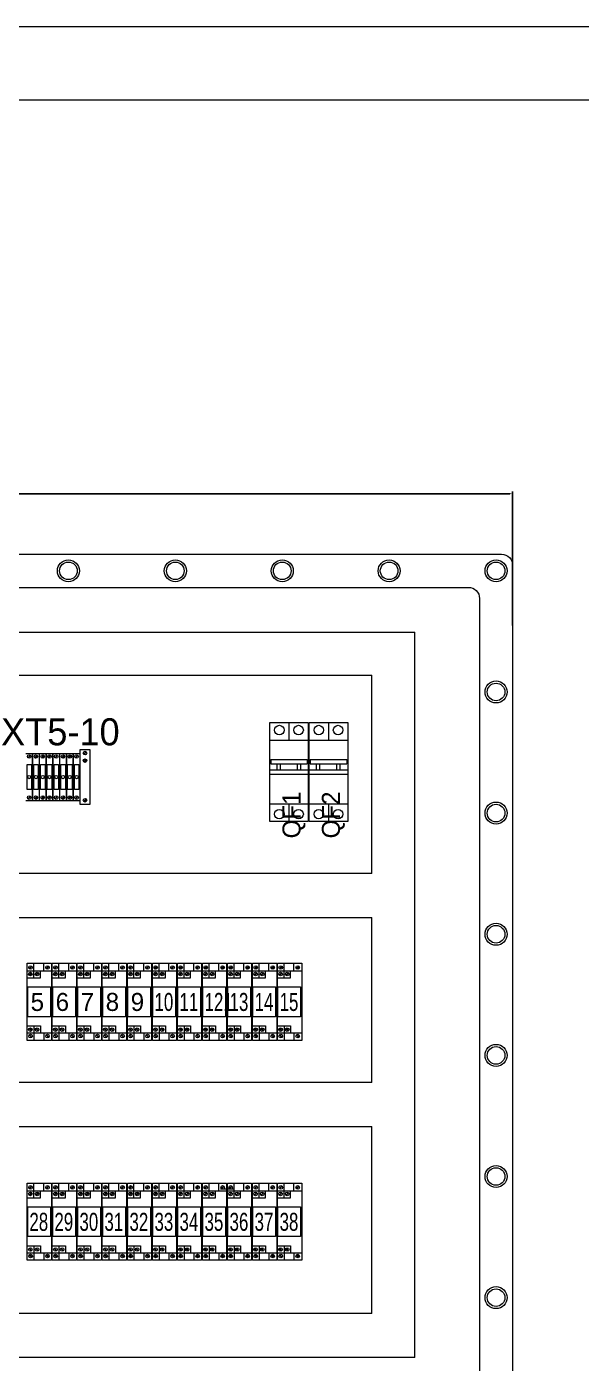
# Model space of a CAD drawing. Header units: millimetres. Extents: x 43457 to 72822, y 60284 to 123188.
# Drawn here: x 44934 to 45437, y 61871 to 63084 of the extents above; entities that cross this region are included whole.
import ezdxf

# ---------------------------------------------------------------- set-up
doc = ezdxf.new("R2010")
doc.units = ezdxf.units.MM
doc.header["$LTSCALE"] = 10
doc.header["$PDSIZE"] = -5
doc.layers.get('Defpoints').update_dxf_attribs({"lineweight": 18})
for name, color, linetype, lineweight in [('1轮廓实线层', 7, 'Continuous', 18), ('2细线层', 4, 'Continuous', 18), ('6文字层', 3, 'Continuous', 18), ('图框层', 7, 'Continuous', 18)]:
    doc.layers.add(name, color=color, linetype=linetype, lineweight=lineweight)
doc.styles.add('TH_GBDIM', font='SIMYOU.TTF', dxfattribs={"width": 0.8})
doc.styles.add('样式 1', font='SIMYOU.TTF', dxfattribs={"width": 0.9})
doc.dimstyles.new('TH_GBDIM', dxfattribs={"dimtxt": 3, "dimasz": 2.5, "dimexe": 2, "dimexo": 0, "dimgap": 1.5, "dimtad": 1, "dimdec": 1, "dimzin": 0, "dimdsep": 46, "dimtxsty": 'TH_GBDIM', "dimcen": 2.5, "dimdle": 5, "dimclrd": 4, "dimclre": 4, "dimclrt": 3, "dimadec": 0, "dimazin": 0, "dimtfac": 0.714286, "dimtdec": 1, "dimtmove": 0, "dimatfit": 3, "dimfxl": 1, "dimtolj": 1, "dimarcsym": 0})

# ---------------------------------------------------------------- blocks, each defined once
blk = doc.blocks.new('*X3')
at = {"layer": '1轮廓实线层', "color": 4, "linetype": 'Continuous', "lineweight": -2}
for p, q in [((43974.7, 62565.4), (43974.7, 62662.3)), ((45374.7, 62540.8), (45374.7, 62662.3)), ((43977.2, 62660.3), (45372.2, 62660.3))]:
    blk.add_line(p, q, dxfattribs=at)
at = {"layer": '1轮廓实线层', "color": 4}
for points in [[(43977.2, 62660.8), (43977.2, 62659.9), (43974.7, 62660.3)], [(45372.2, 62660.8), (45372.2, 62659.9), (45374.7, 62660.3)]]:
    blk.add_solid(points, dxfattribs=at)
at = {"layer": 'Defpoints', "color": 0}
for p in [(45374.7, 62660.3), (43974.7, 62565.4), (45374.7, 62540.8)]:
    blk.add_point(p, dxfattribs=at)
at = {"layer": '1轮廓实线层', "color": 3, "insert": (44674.7, 62686.8), "char_height": 50, "attachment_point": 5, "style": 'TH_GBDIM'}
blk.add_mtext('\\A1;1400.0', dxfattribs=at)

msp = doc.modelspace()

# ---------------------------------------------------------------- linework, layer by layer
at = {"layer": '1轮廓实线层'}
for p, q in [((43984.75, 62605.37), (45364.75, 62605.37)), ((44014.75, 62575.37), (45334.75, 62575.37)), ((44063.53, 62534.64), (45285.97, 62534.64)), ((45285.97, 61876.11), (45285.97, 62534.64)), ((44102.55, 62495.65), (45246.95, 62495.65)), ((45246.95, 62315.64), (45246.95, 62495.65)), ((45154.38, 62452.62), (45171.88, 62452.62)), ((45154.38, 62362.62), (45154.38, 62452.62)), ((45171.88, 62452.62), (45189.38, 62452.62)), ((45171.88, 62452.62), (45171.88, 62436.47)), ((45189.38, 62452.62), (45189.38, 62362.62)), ((45190.14, 62452.62), (45207.64, 62452.62)), ((45190.14, 62362.62), (45190.14, 62452.62)), ((45207.64, 62452.62), (45225.14, 62452.62)), ((45207.64, 62452.62), (45207.64, 62436.47)), ((45225.14, 62452.62), (45225.14, 62362.62)), ((45154.38, 62436.47), (45189.38, 62436.47)), ((45190.14, 62436.47), (45225.14, 62436.47)), ((45155.29, 62419.03), (45188.48, 62419.03)), ((45155.29, 62419.03), (45155.29, 62415.07)), ((45188.48, 62419.03), (45188.48, 62415.07)), ((45191.04, 62419.03), (45224.24, 62419.03)), ((45191.04, 62419.03), (45191.04, 62415.07)), ((45224.24, 62419.03), (45224.24, 62415.07)), ((45154.38, 62409.6), (45189.38, 62409.6)), ((45155.29, 62415.07), (45188.48, 62415.07)), ((45161.2, 62409.6), (45161.2, 62415.07)), ((45164.22, 62409.6), (45164.22, 62415.07)), ((45179.55, 62409.6), (45179.55, 62415.07)), ((45182.56, 62409.6), (45182.56, 62415.07)), ((45190.14, 62409.6), (45225.14, 62409.6)), ((45191.04, 62415.07), (45224.24, 62415.07)), ((45196.96, 62409.6), (45196.96, 62415.07)), ((45199.97, 62409.6), (45199.97, 62415.07)), ((45215.31, 62409.6), (45215.31, 62415.07)), ((45218.32, 62409.6), (45218.32, 62415.07)), ((45154.38, 62405.64), (45189.38, 62405.64)), ((45190.14, 62405.64), (45225.14, 62405.64)), ((45154.38, 62378.77), (45189.38, 62378.77)), ((45171.88, 62378.77), (45171.88, 62362.62)), ((45190.14, 62378.77), (45225.14, 62378.77)), ((45207.64, 62378.77), (45207.64, 62362.62)), ((45171.88, 62362.62), (45154.38, 62362.62)), ((45189.38, 62362.62), (45171.88, 62362.62)), ((45207.64, 62362.62), (45190.14, 62362.62)), ((45225.14, 62362.62), (45207.64, 62362.62)), ((45246.95, 62315.64), (44102.55, 62315.64)), ((44102.53, 62275.64), (45246.97, 62275.64)), ((45246.97, 62125.64), (45246.97, 62275.64)), ((45246.97, 62125.64), (44102.53, 62125.64)), ((44102.53, 62085.64), (45246.97, 62085.64)), ((45246.97, 61916.1), (45246.97, 62085.64)), ((45246.97, 61916.1), (44102.53, 61916.1)), ((45285.97, 61876.11), (44063.53, 61876.11))]:
    msp.add_line(p, q, dxfattribs=at)
at = {"layer": '1轮廓实线层', "lineweight": 13}
for p, q in [((44933.15, 62424.61), (44939.15, 62424.61)), ((44934.9, 62420.71), (44937.2, 62423.01)), ((44935.11, 62420.51), (44937.4, 62422.81)), ((44939.15, 62424.61), (44939.15, 62381.61)), ((44939.3, 62424.61), (44945.3, 62424.61)), ((44939.3, 62381.61), (44939.3, 62424.61)), ((44941.05, 62420.71), (44943.35, 62423.01)), ((44941.25, 62420.51), (44943.55, 62422.81)), ((44945.3, 62424.61), (44945.3, 62381.61)), ((44945.44, 62424.61), (44951.44, 62424.61)), ((44945.44, 62381.61), (44945.44, 62424.61)), ((44947.19, 62420.71), (44949.49, 62423.01)), ((44947.39, 62420.51), (44949.69, 62422.81)), ((44951.44, 62424.61), (44951.44, 62381.61)), ((44951.58, 62424.61), (44957.58, 62424.61)), ((44951.58, 62381.61), (44951.58, 62424.61)), ((44953.33, 62420.71), (44955.63, 62423.01)), ((44953.54, 62420.51), (44955.83, 62422.81)), ((44957.58, 62424.61), (44957.58, 62381.61)), ((44957.73, 62424.61), (44963.73, 62424.61)), ((44957.73, 62381.61), (44957.73, 62424.61)), ((44959.48, 62420.71), (44961.78, 62423.01)), ((44959.68, 62420.51), (44961.98, 62422.81)), ((44963.73, 62424.61), (44963.73, 62381.61)), ((44963.87, 62424.61), (44969.87, 62424.61)), ((44963.87, 62381.61), (44963.87, 62424.61)), ((44965.62, 62420.71), (44967.92, 62423.01)), ((44965.82, 62420.51), (44968.12, 62422.81)), ((44969.87, 62424.61), (44969.87, 62381.61)), ((44970.01, 62424.61), (44976.01, 62424.61)), ((44970.01, 62381.61), (44970.01, 62424.61)), ((44971.77, 62420.71), (44974.06, 62423.01)), ((44971.97, 62420.51), (44974.27, 62422.81)), ((44976.01, 62424.61), (44976.01, 62381.61)), ((44976.16, 62424.61), (44982.16, 62424.61)), ((44976.16, 62381.61), (44976.16, 62424.61)), ((44977.91, 62420.71), (44980.21, 62423.01)), ((44978.11, 62420.51), (44980.41, 62422.81)), ((44982.16, 62424.61), (44982.16, 62381.61)), ((44982.3, 62428.11), (44991.3, 62428.11)), ((44982.3, 62378.11), (44982.3, 62428.11)), ((44982.3, 62381.61), (44982.3, 62424.61)), ((44985.55, 62423.84), (44987.85, 62426.14)), ((44985.55, 62416.97), (44987.85, 62419.27)), ((44985.75, 62423.64), (44988.05, 62425.94)), ((44985.75, 62416.77), (44988.05, 62419.07)), ((44991.3, 62428.11), (44991.3, 62378.11)), ((44934.9, 62383.42), (44937.2, 62385.71)), ((44935.11, 62383.21), (44937.4, 62385.51)), ((44941.05, 62383.42), (44943.35, 62385.71)), ((44941.25, 62383.21), (44943.55, 62385.51)), ((44947.19, 62383.42), (44949.49, 62385.71)), ((44947.39, 62383.21), (44949.69, 62385.51)), ((44953.33, 62383.42), (44955.63, 62385.71)), ((44953.54, 62383.21), (44955.83, 62385.51)), ((44959.48, 62383.42), (44961.78, 62385.71)), ((44959.68, 62383.21), (44961.98, 62385.51)), ((44965.62, 62383.42), (44967.92, 62385.71)), ((44965.82, 62383.21), (44968.12, 62385.51)), ((44971.77, 62383.42), (44974.06, 62385.71)), ((44971.97, 62383.21), (44974.27, 62385.51)), ((44977.91, 62383.42), (44980.21, 62385.71)), ((44978.11, 62383.21), (44980.41, 62385.51)), ((44985.55, 62381.02), (44987.85, 62383.32)), ((44985.75, 62380.82), (44988.05, 62383.12)), ((44939.15, 62381.61), (44933.15, 62381.61)), ((44945.3, 62381.61), (44939.3, 62381.61)), ((44951.44, 62381.61), (44945.44, 62381.61)), ((44957.58, 62381.61), (44951.58, 62381.61)), ((44963.73, 62381.61), (44957.73, 62381.61)), ((44969.87, 62381.61), (44963.87, 62381.61)), ((44976.01, 62381.61), (44970.01, 62381.61)), ((44982.16, 62381.61), (44976.16, 62381.61)), ((44991.3, 62378.11), (44982.3, 62378.11)), ((44934.41, 62234.01), (44956.41, 62234.01)), ((44934.41, 62164.01), (44934.41, 62234.01)), ((44934.41, 62227.18), (44956.41, 62227.18)), ((44935.99, 62223.21), (44938.29, 62225.5)), ((44936.14, 62229.11), (44938.44, 62231.41)), ((44936.2, 62223), (44938.49, 62225.3)), ((44936.34, 62228.91), (44938.64, 62231.2)), ((44940.44, 62228.33), (44940.44, 62234.01)), ((44940.44, 62220.83), (44940.44, 62228.33)), ((44942.06, 62223.21), (44944.35, 62225.5)), ((44942.26, 62223), (44944.56, 62225.3)), ((44946.28, 62220.83), (44946.28, 62227.18)), ((44949.36, 62227.18), (44949.36, 62234.01)), ((44951.52, 62229.11), (44953.82, 62231.41)), ((44951.72, 62228.91), (44954.02, 62231.2)), ((44956.41, 62234.01), (44956.41, 62164.01)), ((44957.11, 62234.01), (44979.11, 62234.01)), ((44957.11, 62164.01), (44957.11, 62234.01)), ((44957.11, 62227.18), (44979.11, 62227.18)), ((44958.69, 62223.21), (44960.99, 62225.5)), ((44958.84, 62229.11), (44961.14, 62231.41)), ((44958.9, 62223), (44961.19, 62225.3)), ((44959.04, 62228.91), (44961.34, 62231.2)), ((44963.14, 62228.33), (44963.14, 62234.01)), ((44963.14, 62220.83), (44963.14, 62228.33)), ((44964.76, 62223.21), (44967.05, 62225.5)), ((44964.96, 62223), (44967.26, 62225.3)), ((44968.98, 62220.83), (44968.98, 62227.18)), ((44972.06, 62227.18), (44972.06, 62234.01)), ((44974.22, 62229.11), (44976.52, 62231.41)), ((44974.42, 62228.91), (44976.72, 62231.2)), ((44979.11, 62234.01), (44979.11, 62164.01)), ((44979.81, 62234.01), (45001.81, 62234.01)), ((44979.81, 62164.01), (44979.81, 62234.01)), ((44979.81, 62227.18), (45001.81, 62227.18)), ((44981.4, 62223.21), (44983.69, 62225.5)), ((44981.54, 62229.11), (44983.84, 62231.41)), ((44981.6, 62223), (44983.9, 62225.3)), ((44981.74, 62228.91), (44984.04, 62231.2)), ((44985.84, 62228.33), (44985.84, 62234.01)), ((44985.84, 62220.83), (44985.84, 62228.33)), ((44987.46, 62223.21), (44989.76, 62225.5)), ((44987.66, 62223), (44989.96, 62225.3)), ((44991.68, 62220.83), (44991.68, 62227.18)), ((44994.76, 62227.18), (44994.76, 62234.01)), ((44996.92, 62229.11), (44999.22, 62231.41)), ((44997.13, 62228.91), (44999.42, 62231.2)), ((45001.81, 62234.01), (45001.81, 62164.01)), ((45002.51, 62234.01), (45024.51, 62234.01)), ((45002.51, 62164.01), (45002.51, 62234.01)), ((45002.51, 62227.18), (45024.51, 62227.18)), ((45004.1, 62223.21), (45006.39, 62225.5)), ((45004.24, 62229.11), (45006.54, 62231.41)), ((45004.3, 62223), (45006.6, 62225.3)), ((45004.45, 62228.91), (45006.74, 62231.2)), ((45008.54, 62228.33), (45008.54, 62234.01)), ((45008.54, 62220.83), (45008.54, 62228.33)), ((45010.16, 62223.21), (45012.46, 62225.5)), ((45010.36, 62223), (45012.66, 62225.3)), ((45014.38, 62220.83), (45014.38, 62227.18)), ((45017.46, 62227.18), (45017.46, 62234.01)), ((45019.62, 62229.11), (45021.92, 62231.41)), ((45019.83, 62228.91), (45022.12, 62231.2)), ((45024.51, 62234.01), (45024.51, 62164.01)), ((45025.21, 62234.01), (45047.21, 62234.01)), ((45025.21, 62164.01), (45025.21, 62234.01)), ((45025.21, 62227.18), (45047.21, 62227.18)), ((45026.8, 62223.21), (45029.09, 62225.5)), ((45026.94, 62229.11), (45029.24, 62231.41)), ((45027, 62223), (45029.3, 62225.3)), ((45027.15, 62228.91), (45029.44, 62231.2)), ((45031.24, 62228.33), (45031.24, 62234.01)), ((45031.24, 62220.83), (45031.24, 62228.33)), ((45032.86, 62223.21), (45035.16, 62225.5)), ((45033.06, 62223), (45035.36, 62225.3)), ((45037.08, 62220.83), (45037.08, 62227.18)), ((45040.16, 62227.18), (45040.16, 62234.01)), ((45042.32, 62229.11), (45044.62, 62231.41)), ((45042.53, 62228.91), (45044.82, 62231.2)), ((45047.21, 62234.01), (45047.21, 62164.01)), ((45047.91, 62234.01), (45069.91, 62234.01)), ((45047.91, 62164.01), (45047.91, 62234.01)), ((45047.91, 62227.18), (45069.91, 62227.18)), ((45049.5, 62223.21), (45051.8, 62225.5)), ((45049.64, 62229.11), (45051.94, 62231.41)), ((45049.7, 62223), (45052, 62225.3)), ((45049.85, 62228.91), (45052.14, 62231.2)), ((45053.95, 62228.33), (45053.95, 62234.01)), ((45053.95, 62220.83), (45053.95, 62228.33)), ((45055.56, 62223.21), (45057.86, 62225.5)), ((45055.76, 62223), (45058.06, 62225.3)), ((45059.78, 62220.83), (45059.78, 62227.18)), ((45062.86, 62227.18), (45062.86, 62234.01)), ((45065.03, 62229.11), (45067.32, 62231.41)), ((45065.23, 62228.91), (45067.52, 62231.2)), ((45069.91, 62234.01), (45069.91, 62164.01)), ((45070.61, 62234.01), (45092.61, 62234.01)), ((45070.61, 62164.01), (45070.61, 62234.01)), ((45070.61, 62227.18), (45092.61, 62227.18)), ((45072.2, 62223.21), (45074.5, 62225.5)), ((45072.35, 62229.11), (45074.64, 62231.41)), ((45072.4, 62223), (45074.7, 62225.3)), ((45072.55, 62228.91), (45074.84, 62231.2)), ((45076.65, 62228.33), (45076.65, 62234.01)), ((45076.65, 62220.83), (45076.65, 62228.33)), ((45078.26, 62223.21), (45080.56, 62225.5)), ((45078.46, 62223), (45080.76, 62225.3)), ((45082.49, 62220.83), (45082.49, 62227.18)), ((45085.56, 62227.18), (45085.56, 62234.01)), ((45087.73, 62229.11), (45090.02, 62231.41)), ((45087.93, 62228.91), (45090.23, 62231.2)), ((45092.61, 62234.01), (45092.61, 62164.01)), ((45093.31, 62234.01), (45115.31, 62234.01)), ((45093.31, 62164.01), (45093.31, 62234.01)), ((45093.31, 62227.18), (45115.31, 62227.18)), ((45094.9, 62223.21), (45097.2, 62225.5)), ((45095.05, 62229.11), (45097.34, 62231.41)), ((45095.1, 62223), (45097.4, 62225.3)), ((45095.25, 62228.91), (45097.55, 62231.2)), ((45099.35, 62228.33), (45099.35, 62234.01)), ((45099.35, 62220.83), (45099.35, 62228.33)), ((45100.96, 62223.21), (45103.26, 62225.5)), ((45101.16, 62223), (45103.46, 62225.3)), ((45105.19, 62220.83), (45105.19, 62227.18)), ((45108.26, 62227.18), (45108.26, 62234.01)), ((45110.43, 62229.11), (45112.72, 62231.41)), ((45110.63, 62228.91), (45112.93, 62231.2)), ((45115.31, 62234.01), (45115.31, 62164.01)), ((45116.01, 62234.01), (45138.01, 62234.01)), ((45116.01, 62164.01), (45116.01, 62234.01)), ((45116.01, 62227.18), (45138.01, 62227.18)), ((45117.6, 62223.21), (45119.9, 62225.5)), ((45117.75, 62229.11), (45120.04, 62231.41)), ((45117.8, 62223), (45120.1, 62225.3)), ((45117.95, 62228.91), (45120.25, 62231.2)), ((45122.05, 62228.33), (45122.05, 62234.01)), ((45122.05, 62220.83), (45122.05, 62228.33)), ((45123.66, 62223.21), (45125.96, 62225.5)), ((45123.86, 62223), (45126.16, 62225.3)), ((45127.89, 62220.83), (45127.89, 62227.18)), ((45130.96, 62227.18), (45130.96, 62234.01)), ((45133.13, 62229.11), (45135.42, 62231.41)), ((45133.33, 62228.91), (45135.63, 62231.2)), ((45138.01, 62234.01), (45138.01, 62164.01)), ((45138.71, 62234.01), (45160.71, 62234.01)), ((45138.71, 62164.01), (45138.71, 62234.01)), ((45138.71, 62227.18), (45160.71, 62227.18)), ((45140.3, 62223.21), (45142.6, 62225.5)), ((45140.45, 62229.11), (45142.74, 62231.41)), ((45140.5, 62223), (45142.8, 62225.3)), ((45140.65, 62228.91), (45142.95, 62231.2)), ((45144.75, 62228.33), (45144.75, 62234.01)), ((45144.75, 62220.83), (45144.75, 62228.33)), ((45146.36, 62223.21), (45148.66, 62225.5)), ((45146.56, 62223), (45148.86, 62225.3)), ((45150.59, 62220.83), (45150.59, 62227.18)), ((45153.66, 62227.18), (45153.66, 62234.01)), ((45155.83, 62229.11), (45158.13, 62231.41)), ((45156.03, 62228.91), (45158.33, 62231.2)), ((45160.71, 62234.01), (45160.71, 62164.01)), ((45161.41, 62234.01), (45183.41, 62234.01)), ((45161.41, 62164.01), (45161.41, 62234.01)), ((45161.41, 62227.18), (45183.41, 62227.18)), ((45163, 62223.21), (45165.3, 62225.5)), ((45163.15, 62229.11), (45165.45, 62231.41)), ((45163.2, 62223), (45165.5, 62225.3)), ((45163.35, 62228.91), (45165.65, 62231.2)), ((45167.45, 62228.33), (45167.45, 62234.01)), ((45167.45, 62220.83), (45167.45, 62228.33)), ((45169.06, 62223.21), (45171.36, 62225.5)), ((45169.26, 62223), (45171.56, 62225.3)), ((45173.29, 62220.83), (45173.29, 62227.18)), ((45176.36, 62227.18), (45176.36, 62234.01)), ((45178.53, 62229.11), (45180.83, 62231.41)), ((45178.73, 62228.91), (45181.03, 62231.2)), ((45183.41, 62234.01), (45183.41, 62164.01)), ((44934.41, 62220.83), (44946.28, 62220.83)), ((44957.11, 62220.83), (44968.98, 62220.83)), ((44979.81, 62220.83), (44991.68, 62220.83)), ((45002.51, 62220.83), (45014.38, 62220.83)), ((45025.21, 62220.83), (45037.08, 62220.83)), ((45047.91, 62220.83), (45059.78, 62220.83)), ((45070.61, 62220.83), (45082.49, 62220.83)), ((45093.31, 62220.83), (45105.19, 62220.83)), ((45116.01, 62220.83), (45127.89, 62220.83)), ((45138.71, 62220.83), (45150.59, 62220.83)), ((45161.41, 62220.83), (45173.29, 62220.83)), ((44934.41, 62177.2), (44946.28, 62177.2)), ((44940.44, 62177.2), (44940.44, 62169.7)), ((44946.28, 62177.2), (44946.28, 62170.85)), ((44957.11, 62177.2), (44968.98, 62177.2)), ((44963.14, 62177.2), (44963.14, 62169.7)), ((44968.98, 62177.2), (44968.98, 62170.85)), ((44979.81, 62177.2), (44991.68, 62177.2)), ((44985.84, 62177.2), (44985.84, 62169.7)), ((44991.68, 62177.2), (44991.68, 62170.85)), ((45002.51, 62177.2), (45014.38, 62177.2)), ((45008.54, 62177.2), (45008.54, 62169.7)), ((45014.38, 62177.2), (45014.38, 62170.85)), ((45025.21, 62177.2), (45037.08, 62177.2)), ((45031.24, 62177.2), (45031.24, 62169.7)), ((45037.08, 62177.2), (45037.08, 62170.85)), ((45047.91, 62177.2), (45059.78, 62177.2)), ((45053.95, 62177.2), (45053.95, 62169.7)), ((45059.78, 62177.2), (45059.78, 62170.85)), ((45070.61, 62177.2), (45082.49, 62177.2)), ((45076.65, 62177.2), (45076.65, 62169.7)), ((45082.49, 62177.2), (45082.49, 62170.85)), ((45093.31, 62177.2), (45105.19, 62177.2)), ((45099.35, 62177.2), (45099.35, 62169.7)), ((45105.19, 62177.2), (45105.19, 62170.85)), ((45116.01, 62177.2), (45127.89, 62177.2)), ((45122.05, 62177.2), (45122.05, 62169.7)), ((45127.89, 62177.2), (45127.89, 62170.85)), ((45138.71, 62177.2), (45150.59, 62177.2)), ((45144.75, 62177.2), (45144.75, 62169.7)), ((45150.59, 62177.2), (45150.59, 62170.85)), ((45161.41, 62177.2), (45173.29, 62177.2)), ((45167.45, 62177.2), (45167.45, 62169.7)), ((45173.29, 62177.2), (45173.29, 62170.85)), ((44934.41, 62170.85), (44956.41, 62170.85)), ((44956.41, 62164.01), (44934.41, 62164.01)), ((44935.99, 62174.82), (44938.29, 62172.52)), ((44936.14, 62168.92), (44938.44, 62166.62)), ((44936.2, 62175.02), (44938.49, 62172.73)), ((44936.34, 62169.12), (44938.64, 62166.83)), ((44940.44, 62169.7), (44940.44, 62164.01)), ((44942.06, 62174.82), (44944.35, 62172.52)), ((44942.26, 62175.02), (44944.56, 62172.73)), ((44949.36, 62170.85), (44949.36, 62164.01)), ((44951.52, 62168.92), (44953.82, 62166.62)), ((44951.72, 62169.12), (44954.02, 62166.83)), ((44957.11, 62170.85), (44979.11, 62170.85)), ((44979.11, 62164.01), (44957.11, 62164.01)), ((44958.69, 62174.82), (44960.99, 62172.52)), ((44958.84, 62168.92), (44961.14, 62166.62)), ((44958.9, 62175.02), (44961.19, 62172.73)), ((44959.04, 62169.12), (44961.34, 62166.83)), ((44963.14, 62169.7), (44963.14, 62164.01)), ((44964.76, 62174.82), (44967.05, 62172.52)), ((44964.96, 62175.02), (44967.26, 62172.73)), ((44972.06, 62170.85), (44972.06, 62164.01)), ((44974.22, 62168.92), (44976.52, 62166.62)), ((44974.42, 62169.12), (44976.72, 62166.83)), ((44979.81, 62170.85), (45001.81, 62170.85)), ((45001.81, 62164.01), (44979.81, 62164.01)), ((44981.4, 62174.82), (44983.69, 62172.52)), ((44981.54, 62168.92), (44983.84, 62166.62)), ((44981.6, 62175.02), (44983.9, 62172.73)), ((44981.74, 62169.12), (44984.04, 62166.83)), ((44985.84, 62169.7), (44985.84, 62164.01)), ((44987.46, 62174.82), (44989.76, 62172.52)), ((44987.66, 62175.02), (44989.96, 62172.73)), ((44994.76, 62170.85), (44994.76, 62164.01)), ((44996.92, 62168.92), (44999.22, 62166.62)), ((44997.13, 62169.12), (44999.42, 62166.83)), ((45002.51, 62170.85), (45024.51, 62170.85)), ((45024.51, 62164.01), (45002.51, 62164.01)), ((45004.1, 62174.82), (45006.39, 62172.52)), ((45004.24, 62168.92), (45006.54, 62166.62)), ((45004.3, 62175.02), (45006.6, 62172.73)), ((45004.45, 62169.12), (45006.74, 62166.83)), ((45008.54, 62169.7), (45008.54, 62164.01)), ((45010.16, 62174.82), (45012.46, 62172.52)), ((45010.36, 62175.02), (45012.66, 62172.73)), ((45017.46, 62170.85), (45017.46, 62164.01)), ((45019.62, 62168.92), (45021.92, 62166.62)), ((45019.83, 62169.12), (45022.12, 62166.83)), ((45025.21, 62170.85), (45047.21, 62170.85)), ((45047.21, 62164.01), (45025.21, 62164.01)), ((45026.8, 62174.82), (45029.09, 62172.52)), ((45026.94, 62168.92), (45029.24, 62166.62)), ((45027, 62175.02), (45029.3, 62172.73)), ((45027.15, 62169.12), (45029.44, 62166.83)), ((45031.24, 62169.7), (45031.24, 62164.01)), ((45032.86, 62174.82), (45035.16, 62172.52)), ((45033.06, 62175.02), (45035.36, 62172.73)), ((45040.16, 62170.85), (45040.16, 62164.01)), ((45042.32, 62168.92), (45044.62, 62166.62)), ((45042.53, 62169.12), (45044.82, 62166.83)), ((45047.91, 62170.85), (45069.91, 62170.85)), ((45069.91, 62164.01), (45047.91, 62164.01)), ((45049.5, 62174.82), (45051.8, 62172.52)), ((45049.64, 62168.92), (45051.94, 62166.62)), ((45049.7, 62175.02), (45052, 62172.73)), ((45049.85, 62169.12), (45052.14, 62166.83)), ((45053.95, 62169.7), (45053.95, 62164.01)), ((45055.56, 62174.82), (45057.86, 62172.52)), ((45055.76, 62175.02), (45058.06, 62172.73)), ((45062.86, 62170.85), (45062.86, 62164.01)), ((45065.03, 62168.92), (45067.32, 62166.62)), ((45065.23, 62169.12), (45067.52, 62166.83)), ((45070.61, 62170.85), (45092.61, 62170.85)), ((45092.61, 62164.01), (45070.61, 62164.01)), ((45072.2, 62174.82), (45074.5, 62172.52)), ((45072.35, 62168.92), (45074.64, 62166.62)), ((45072.4, 62175.02), (45074.7, 62172.73)), ((45072.55, 62169.12), (45074.84, 62166.83)), ((45076.65, 62169.7), (45076.65, 62164.01)), ((45078.26, 62174.82), (45080.56, 62172.52)), ((45078.46, 62175.02), (45080.76, 62172.73)), ((45085.56, 62170.85), (45085.56, 62164.01)), ((45087.73, 62168.92), (45090.02, 62166.62)), ((45087.93, 62169.12), (45090.23, 62166.83)), ((45093.31, 62170.85), (45115.31, 62170.85)), ((45115.31, 62164.01), (45093.31, 62164.01)), ((45094.9, 62174.82), (45097.2, 62172.52)), ((45095.05, 62168.92), (45097.34, 62166.62)), ((45095.1, 62175.02), (45097.4, 62172.73)), ((45095.25, 62169.12), (45097.55, 62166.83)), ((45099.35, 62169.7), (45099.35, 62164.01)), ((45100.96, 62174.82), (45103.26, 62172.52)), ((45101.16, 62175.02), (45103.46, 62172.73)), ((45108.26, 62170.85), (45108.26, 62164.01)), ((45110.43, 62168.92), (45112.72, 62166.62)), ((45110.63, 62169.12), (45112.93, 62166.83)), ((45116.01, 62170.85), (45138.01, 62170.85)), ((45138.01, 62164.01), (45116.01, 62164.01)), ((45117.6, 62174.82), (45119.9, 62172.52)), ((45117.75, 62168.92), (45120.04, 62166.62)), ((45117.8, 62175.02), (45120.1, 62172.73)), ((45117.95, 62169.12), (45120.25, 62166.83)), ((45122.05, 62169.7), (45122.05, 62164.01)), ((45123.66, 62174.82), (45125.96, 62172.52)), ((45123.86, 62175.02), (45126.16, 62172.73)), ((45130.96, 62170.85), (45130.96, 62164.01)), ((45133.13, 62168.92), (45135.42, 62166.62)), ((45133.33, 62169.12), (45135.63, 62166.83)), ((45138.71, 62170.85), (45160.71, 62170.85)), ((45160.71, 62164.01), (45138.71, 62164.01)), ((45140.3, 62174.82), (45142.6, 62172.52)), ((45140.45, 62168.92), (45142.74, 62166.62)), ((45140.5, 62175.02), (45142.8, 62172.73)), ((45140.65, 62169.12), (45142.95, 62166.83)), ((45144.75, 62169.7), (45144.75, 62164.01)), ((45146.36, 62174.82), (45148.66, 62172.52)), ((45146.56, 62175.02), (45148.86, 62172.73)), ((45153.66, 62170.85), (45153.66, 62164.01)), ((45155.83, 62168.92), (45158.13, 62166.62)), ((45156.03, 62169.12), (45158.33, 62166.83)), ((45161.41, 62170.85), (45183.41, 62170.85)), ((45183.41, 62164.01), (45161.41, 62164.01)), ((45163, 62174.82), (45165.3, 62172.52)), ((45163.15, 62168.92), (45165.45, 62166.62)), ((45163.2, 62175.02), (45165.5, 62172.73)), ((45163.35, 62169.12), (45165.65, 62166.83)), ((45167.45, 62169.7), (45167.45, 62164.01)), ((45169.06, 62174.82), (45171.36, 62172.52)), ((45169.26, 62175.02), (45171.56, 62172.73)), ((45176.36, 62170.85), (45176.36, 62164.01)), ((45178.53, 62168.92), (45180.83, 62166.62)), ((45178.73, 62169.12), (45181.03, 62166.83)), ((44934.41, 62034.32), (44956.41, 62034.32)), ((44934.41, 61964.32), (44934.41, 62034.32)), ((44936.14, 62029.41), (44938.44, 62031.71)), ((44936.34, 62029.21), (44938.64, 62031.51)), ((44940.44, 62028.64), (44940.44, 62034.32)), ((44949.36, 62027.49), (44949.36, 62034.32)), ((44951.52, 62029.41), (44953.82, 62031.71)), ((44951.72, 62029.21), (44954.02, 62031.51)), ((44956.41, 62034.32), (44956.41, 61964.32)), ((44957.11, 62034.32), (44979.11, 62034.32)), ((44957.11, 61964.32), (44957.11, 62034.32)), ((44958.84, 62029.41), (44961.14, 62031.71)), ((44959.04, 62029.21), (44961.34, 62031.51)), ((44963.14, 62028.64), (44963.14, 62034.32)), ((44972.06, 62027.49), (44972.06, 62034.32)), ((44974.22, 62029.41), (44976.52, 62031.71)), ((44974.42, 62029.21), (44976.72, 62031.51)), ((44979.11, 62034.32), (44979.11, 61964.32)), ((44979.81, 62034.32), (45001.81, 62034.32)), ((44979.81, 61964.32), (44979.81, 62034.32)), ((44981.54, 62029.41), (44983.84, 62031.71)), ((44981.74, 62029.21), (44984.04, 62031.51)), ((44985.84, 62028.64), (44985.84, 62034.32)), ((44994.76, 62027.49), (44994.76, 62034.32)), ((44996.92, 62029.41), (44999.22, 62031.71)), ((44997.13, 62029.21), (44999.42, 62031.51)), ((45001.81, 62034.32), (45001.81, 61964.32)), ((45002.51, 62034.32), (45024.51, 62034.32)), ((45002.51, 61964.32), (45002.51, 62034.32)), ((45004.24, 62029.41), (45006.54, 62031.71)), ((45004.45, 62029.21), (45006.74, 62031.51)), ((45008.54, 62028.64), (45008.54, 62034.32)), ((45017.46, 62027.49), (45017.46, 62034.32)), ((45019.62, 62029.41), (45021.92, 62031.71)), ((45019.83, 62029.21), (45022.12, 62031.51)), ((45024.51, 62034.32), (45024.51, 61964.32)), ((45025.21, 62034.32), (45047.21, 62034.32)), ((45025.21, 61964.32), (45025.21, 62034.32)), ((45026.94, 62029.41), (45029.24, 62031.71)), ((45027.15, 62029.21), (45029.44, 62031.51)), ((45031.24, 62028.64), (45031.24, 62034.32)), ((45040.16, 62027.49), (45040.16, 62034.32)), ((45042.32, 62029.41), (45044.62, 62031.71)), ((45042.53, 62029.21), (45044.82, 62031.51)), ((45047.21, 62034.32), (45047.21, 61964.32)), ((45047.91, 62034.32), (45069.91, 62034.32)), ((45047.91, 61964.32), (45047.91, 62034.32)), ((45049.64, 62029.41), (45051.94, 62031.71)), ((45049.85, 62029.21), (45052.14, 62031.51)), ((45053.95, 62028.64), (45053.95, 62034.32)), ((45062.86, 62027.49), (45062.86, 62034.32)), ((45065.03, 62029.41), (45067.32, 62031.71)), ((45065.23, 62029.21), (45067.52, 62031.51)), ((45069.91, 62034.32), (45069.91, 61964.32)), ((45070.61, 62034.32), (45092.61, 62034.32)), ((45070.61, 61964.32), (45070.61, 62034.32)), ((45072.35, 62029.41), (45074.64, 62031.71)), ((45072.55, 62029.21), (45074.84, 62031.51)), ((45076.65, 62028.64), (45076.65, 62034.32)), ((45085.56, 62027.49), (45085.56, 62034.32)), ((45087.73, 62029.41), (45090.02, 62031.71)), ((45087.93, 62029.21), (45090.23, 62031.51)), ((45092.61, 62034.32), (45092.61, 61964.32)), ((45093.31, 62034.32), (45115.31, 62034.32)), ((45093.31, 61964.32), (45093.31, 62034.32)), ((45095.05, 62029.41), (45097.34, 62031.71)), ((45095.25, 62029.21), (45097.55, 62031.51)), ((45099.35, 62028.64), (45099.35, 62034.32)), ((45108.26, 62027.49), (45108.26, 62034.32)), ((45110.43, 62029.41), (45112.72, 62031.71)), ((45110.63, 62029.21), (45112.93, 62031.51)), ((45115.31, 62034.32), (45115.31, 61964.32)), ((45116.01, 62034.32), (45138.01, 62034.32)), ((45116.01, 61964.32), (45116.01, 62034.32)), ((45117.75, 62029.41), (45120.04, 62031.71)), ((45117.95, 62029.21), (45120.25, 62031.51)), ((45122.05, 62028.64), (45122.05, 62034.32)), ((45130.96, 62027.49), (45130.96, 62034.32)), ((45133.13, 62029.41), (45135.42, 62031.71)), ((45133.33, 62029.21), (45135.63, 62031.51)), ((45138.01, 62034.32), (45138.01, 61964.32)), ((45138.71, 62034.32), (45160.71, 62034.32)), ((45138.71, 61964.32), (45138.71, 62034.32)), ((45140.45, 62029.41), (45142.74, 62031.71)), ((45140.65, 62029.21), (45142.95, 62031.51)), ((45144.75, 62028.64), (45144.75, 62034.32)), ((45153.66, 62027.49), (45153.66, 62034.32)), ((45155.83, 62029.41), (45158.13, 62031.71)), ((45156.03, 62029.21), (45158.33, 62031.51)), ((45160.71, 62034.32), (45160.71, 61964.32)), ((45161.41, 62034.32), (45183.41, 62034.32)), ((45161.41, 61964.32), (45161.41, 62034.32)), ((45163.15, 62029.41), (45165.45, 62031.71)), ((45163.35, 62029.21), (45165.65, 62031.51)), ((45167.45, 62028.64), (45167.45, 62034.32)), ((45176.36, 62027.49), (45176.36, 62034.32)), ((45178.53, 62029.41), (45180.83, 62031.71)), ((45178.73, 62029.21), (45181.03, 62031.51)), ((45183.41, 62034.32), (45183.41, 61964.32)), ((44934.41, 62027.49), (44956.41, 62027.49)), ((44934.41, 62021.14), (44946.28, 62021.14)), ((44935.99, 62023.51), (44938.29, 62025.81)), ((44936.2, 62023.31), (44938.49, 62025.61)), ((44940.44, 62021.14), (44940.44, 62028.64)), ((44942.06, 62023.51), (44944.35, 62025.81)), ((44942.26, 62023.31), (44944.56, 62025.61)), ((44946.28, 62021.14), (44946.28, 62027.49)), ((44957.11, 62027.49), (44979.11, 62027.49)), ((44957.11, 62021.14), (44968.98, 62021.14)), ((44958.69, 62023.51), (44960.99, 62025.81)), ((44958.9, 62023.31), (44961.19, 62025.61)), ((44963.14, 62021.14), (44963.14, 62028.64)), ((44964.76, 62023.51), (44967.05, 62025.81)), ((44964.96, 62023.31), (44967.26, 62025.61)), ((44968.98, 62021.14), (44968.98, 62027.49)), ((44979.81, 62027.49), (45001.81, 62027.49)), ((44979.81, 62021.14), (44991.68, 62021.14)), ((44981.4, 62023.51), (44983.69, 62025.81)), ((44981.6, 62023.31), (44983.9, 62025.61)), ((44985.84, 62021.14), (44985.84, 62028.64)), ((44987.46, 62023.51), (44989.76, 62025.81)), ((44987.66, 62023.31), (44989.96, 62025.61)), ((44991.68, 62021.14), (44991.68, 62027.49)), ((45002.51, 62027.49), (45024.51, 62027.49)), ((45002.51, 62021.14), (45014.38, 62021.14)), ((45004.1, 62023.51), (45006.39, 62025.81)), ((45004.3, 62023.31), (45006.6, 62025.61)), ((45008.54, 62021.14), (45008.54, 62028.64)), ((45010.16, 62023.51), (45012.46, 62025.81)), ((45010.36, 62023.31), (45012.66, 62025.61)), ((45014.38, 62021.14), (45014.38, 62027.49)), ((45025.21, 62027.49), (45047.21, 62027.49)), ((45025.21, 62021.14), (45037.08, 62021.14)), ((45026.8, 62023.51), (45029.09, 62025.81)), ((45027, 62023.31), (45029.3, 62025.61)), ((45031.24, 62021.14), (45031.24, 62028.64)), ((45032.86, 62023.51), (45035.16, 62025.81)), ((45033.06, 62023.31), (45035.36, 62025.61)), ((45037.08, 62021.14), (45037.08, 62027.49)), ((45047.91, 62027.49), (45069.91, 62027.49)), ((45047.91, 62021.14), (45059.78, 62021.14)), ((45049.5, 62023.51), (45051.8, 62025.81)), ((45049.7, 62023.31), (45052, 62025.61)), ((45053.95, 62021.14), (45053.95, 62028.64)), ((45055.56, 62023.51), (45057.86, 62025.81)), ((45055.76, 62023.31), (45058.06, 62025.61)), ((45059.78, 62021.14), (45059.78, 62027.49)), ((45070.61, 62027.49), (45092.61, 62027.49)), ((45070.61, 62021.14), (45082.49, 62021.14)), ((45072.2, 62023.51), (45074.5, 62025.81)), ((45072.4, 62023.31), (45074.7, 62025.61)), ((45076.65, 62021.14), (45076.65, 62028.64)), ((45078.26, 62023.51), (45080.56, 62025.81)), ((45078.46, 62023.31), (45080.76, 62025.61)), ((45082.49, 62021.14), (45082.49, 62027.49)), ((45093.31, 62027.49), (45115.31, 62027.49)), ((45093.31, 62021.14), (45105.19, 62021.14)), ((45094.9, 62023.51), (45097.2, 62025.81)), ((45095.1, 62023.31), (45097.4, 62025.61)), ((45099.35, 62021.14), (45099.35, 62028.64)), ((45100.96, 62023.51), (45103.26, 62025.81)), ((45101.16, 62023.31), (45103.46, 62025.61)), ((45105.19, 62021.14), (45105.19, 62027.49)), ((45118.72, 62028.78), (45109.72, 62028.78)), ((45119.96, 62028.78), (45110.96, 62028.78)), ((45122, 62028.78), (45113, 62028.78)), ((45116.01, 62027.49), (45138.01, 62027.49)), ((45116.01, 62021.14), (45127.89, 62021.14)), ((45117.6, 62023.51), (45119.9, 62025.81)), ((45117.8, 62023.31), (45120.1, 62025.61)), ((45122.05, 62021.14), (45122.05, 62028.64)), ((45123.66, 62023.51), (45125.96, 62025.81)), ((45123.86, 62023.31), (45126.16, 62025.61)), ((45127.89, 62021.14), (45127.89, 62027.49)), ((45138.71, 62027.49), (45160.71, 62027.49)), ((45138.71, 62021.14), (45150.59, 62021.14)), ((45140.3, 62023.51), (45142.6, 62025.81)), ((45140.5, 62023.31), (45142.8, 62025.61)), ((45144.75, 62021.14), (45144.75, 62028.64)), ((45146.36, 62023.51), (45148.66, 62025.81)), ((45146.56, 62023.31), (45148.86, 62025.61)), ((45150.59, 62021.14), (45150.59, 62027.49)), ((45161.41, 62027.49), (45183.41, 62027.49)), ((45161.41, 62021.14), (45173.29, 62021.14)), ((45163, 62023.51), (45165.3, 62025.81)), ((45163.2, 62023.31), (45165.5, 62025.61)), ((45167.45, 62021.14), (45167.45, 62028.64)), ((45169.06, 62023.51), (45171.36, 62025.81)), ((45169.26, 62023.31), (45171.56, 62025.61)), ((45173.29, 62021.14), (45173.29, 62027.49)), ((44934.41, 61977.5), (44946.28, 61977.5)), ((44934.41, 61971.16), (44956.41, 61971.16)), ((44935.99, 61975.13), (44938.29, 61972.83)), ((44936.2, 61975.33), (44938.49, 61973.03)), ((44940.44, 61977.5), (44940.44, 61970.01)), ((44940.44, 61970.01), (44940.44, 61964.32)), ((44942.06, 61975.13), (44944.35, 61972.83)), ((44942.26, 61975.33), (44944.56, 61973.03)), ((44946.28, 61977.5), (44946.28, 61971.16)), ((44949.36, 61971.16), (44949.36, 61964.32)), ((44957.11, 61977.5), (44968.98, 61977.5)), ((44957.11, 61971.16), (44979.11, 61971.16)), ((44958.69, 61975.13), (44960.99, 61972.83)), ((44958.9, 61975.33), (44961.19, 61973.03)), ((44963.14, 61977.5), (44963.14, 61970.01)), ((44963.14, 61970.01), (44963.14, 61964.32)), ((44964.76, 61975.13), (44967.05, 61972.83)), ((44964.96, 61975.33), (44967.26, 61973.03)), ((44968.98, 61977.5), (44968.98, 61971.16)), ((44972.06, 61971.16), (44972.06, 61964.32)), ((44979.81, 61977.5), (44991.68, 61977.5)), ((44979.81, 61971.16), (45001.81, 61971.16)), ((44981.4, 61975.13), (44983.69, 61972.83)), ((44981.6, 61975.33), (44983.9, 61973.03)), ((44985.84, 61977.5), (44985.84, 61970.01)), ((44985.84, 61970.01), (44985.84, 61964.32)), ((44987.46, 61975.13), (44989.76, 61972.83)), ((44987.66, 61975.33), (44989.96, 61973.03)), ((44991.68, 61977.5), (44991.68, 61971.16)), ((44994.76, 61971.16), (44994.76, 61964.32)), ((45002.51, 61977.5), (45014.38, 61977.5)), ((45002.51, 61971.16), (45024.51, 61971.16)), ((45004.1, 61975.13), (45006.39, 61972.83)), ((45004.3, 61975.33), (45006.6, 61973.03)), ((45008.54, 61977.5), (45008.54, 61970.01)), ((45008.54, 61970.01), (45008.54, 61964.32)), ((45010.16, 61975.13), (45012.46, 61972.83)), ((45010.36, 61975.33), (45012.66, 61973.03)), ((45014.38, 61977.5), (45014.38, 61971.16)), ((45017.46, 61971.16), (45017.46, 61964.32)), ((45025.21, 61977.5), (45037.08, 61977.5)), ((45025.21, 61971.16), (45047.21, 61971.16)), ((45026.8, 61975.13), (45029.09, 61972.83)), ((45027, 61975.33), (45029.3, 61973.03)), ((45031.24, 61977.5), (45031.24, 61970.01)), ((45031.24, 61970.01), (45031.24, 61964.32)), ((45032.86, 61975.13), (45035.16, 61972.83)), ((45033.06, 61975.33), (45035.36, 61973.03)), ((45037.08, 61977.5), (45037.08, 61971.16)), ((45040.16, 61971.16), (45040.16, 61964.32)), ((45047.91, 61977.5), (45059.78, 61977.5)), ((45047.91, 61971.16), (45069.91, 61971.16)), ((45049.5, 61975.13), (45051.8, 61972.83)), ((45049.7, 61975.33), (45052, 61973.03)), ((45053.95, 61977.5), (45053.95, 61970.01)), ((45053.95, 61970.01), (45053.95, 61964.32)), ((45055.56, 61975.13), (45057.86, 61972.83)), ((45055.76, 61975.33), (45058.06, 61973.03)), ((45059.78, 61977.5), (45059.78, 61971.16)), ((45062.86, 61971.16), (45062.86, 61964.32)), ((45070.61, 61977.5), (45082.49, 61977.5)), ((45070.61, 61971.16), (45092.61, 61971.16)), ((45072.2, 61975.13), (45074.5, 61972.83)), ((45072.4, 61975.33), (45074.7, 61973.03)), ((45076.65, 61977.5), (45076.65, 61970.01)), ((45076.65, 61970.01), (45076.65, 61964.32)), ((45078.26, 61975.13), (45080.56, 61972.83)), ((45078.46, 61975.33), (45080.76, 61973.03)), ((45082.49, 61977.5), (45082.49, 61971.16)), ((45085.56, 61971.16), (45085.56, 61964.32)), ((45093.31, 61977.5), (45105.19, 61977.5)), ((45093.31, 61971.16), (45115.31, 61971.16)), ((45094.9, 61975.13), (45097.2, 61972.83)), ((45095.1, 61975.33), (45097.4, 61973.03)), ((45099.35, 61977.5), (45099.35, 61970.01)), ((45099.35, 61970.01), (45099.35, 61964.32)), ((45100.96, 61975.13), (45103.26, 61972.83)), ((45101.16, 61975.33), (45103.46, 61973.03)), ((45105.19, 61977.5), (45105.19, 61971.16)), ((45108.26, 61971.16), (45108.26, 61964.32)), ((45116.01, 61977.5), (45127.89, 61977.5)), ((45116.01, 61971.16), (45138.01, 61971.16)), ((45117.6, 61975.13), (45119.9, 61972.83)), ((45117.8, 61975.33), (45120.1, 61973.03)), ((45122.05, 61977.5), (45122.05, 61970.01)), ((45122.05, 61970.01), (45122.05, 61964.32)), ((45123.66, 61975.13), (45125.96, 61972.83)), ((45123.86, 61975.33), (45126.16, 61973.03)), ((45127.89, 61977.5), (45127.89, 61971.16)), ((45130.96, 61971.16), (45130.96, 61964.32)), ((45138.71, 61977.5), (45150.59, 61977.5)), ((45138.71, 61971.16), (45160.71, 61971.16)), ((45140.3, 61975.13), (45142.6, 61972.83)), ((45140.5, 61975.33), (45142.8, 61973.03)), ((45144.75, 61977.5), (45144.75, 61970.01)), ((45144.75, 61970.01), (45144.75, 61964.32)), ((45146.36, 61975.13), (45148.66, 61972.83)), ((45146.56, 61975.33), (45148.86, 61973.03)), ((45150.59, 61977.5), (45150.59, 61971.16)), ((45153.66, 61971.16), (45153.66, 61964.32)), ((45161.41, 61977.5), (45173.29, 61977.5)), ((45161.41, 61971.16), (45183.41, 61971.16)), ((45163, 61975.13), (45165.3, 61972.83)), ((45163.2, 61975.33), (45165.5, 61973.03)), ((45167.45, 61977.5), (45167.45, 61970.01)), ((45167.45, 61970.01), (45167.45, 61964.32)), ((45169.06, 61975.13), (45171.36, 61972.83)), ((45169.26, 61975.33), (45171.56, 61973.03)), ((45173.29, 61977.5), (45173.29, 61971.16)), ((45176.36, 61971.16), (45176.36, 61964.32)), ((44956.41, 61964.32), (44934.41, 61964.32)), ((44936.14, 61969.23), (44938.44, 61966.93)), ((44936.34, 61969.43), (44938.64, 61967.13)), ((44951.52, 61969.23), (44953.82, 61966.93)), ((44951.72, 61969.43), (44954.02, 61967.13)), ((44979.11, 61964.32), (44957.11, 61964.32)), ((44958.84, 61969.23), (44961.14, 61966.93)), ((44959.04, 61969.43), (44961.34, 61967.13)), ((44974.22, 61969.23), (44976.52, 61966.93)), ((44974.42, 61969.43), (44976.72, 61967.13)), ((45001.81, 61964.32), (44979.81, 61964.32)), ((44981.54, 61969.23), (44983.84, 61966.93)), ((44981.74, 61969.43), (44984.04, 61967.13)), ((44996.92, 61969.23), (44999.22, 61966.93)), ((44997.13, 61969.43), (44999.42, 61967.13)), ((45024.51, 61964.32), (45002.51, 61964.32)), ((45004.24, 61969.23), (45006.54, 61966.93)), ((45004.45, 61969.43), (45006.74, 61967.13)), ((45019.62, 61969.23), (45021.92, 61966.93)), ((45019.83, 61969.43), (45022.12, 61967.13)), ((45047.21, 61964.32), (45025.21, 61964.32)), ((45026.94, 61969.23), (45029.24, 61966.93)), ((45027.15, 61969.43), (45029.44, 61967.13)), ((45042.32, 61969.23), (45044.62, 61966.93)), ((45042.53, 61969.43), (45044.82, 61967.13)), ((45069.91, 61964.32), (45047.91, 61964.32)), ((45049.64, 61969.23), (45051.94, 61966.93)), ((45049.85, 61969.43), (45052.14, 61967.13)), ((45065.03, 61969.23), (45067.32, 61966.93)), ((45065.23, 61969.43), (45067.52, 61967.13)), ((45092.61, 61964.32), (45070.61, 61964.32)), ((45072.35, 61969.23), (45074.64, 61966.93)), ((45072.55, 61969.43), (45074.84, 61967.13)), ((45087.73, 61969.23), (45090.02, 61966.93)), ((45087.93, 61969.43), (45090.23, 61967.13)), ((45115.31, 61964.32), (45093.31, 61964.32)), ((45095.05, 61969.23), (45097.34, 61966.93)), ((45095.25, 61969.43), (45097.55, 61967.13)), ((45110.43, 61969.23), (45112.72, 61966.93)), ((45110.63, 61969.43), (45112.93, 61967.13)), ((45138.01, 61964.32), (45116.01, 61964.32)), ((45117.75, 61969.23), (45120.04, 61966.93)), ((45117.95, 61969.43), (45120.25, 61967.13)), ((45133.13, 61969.23), (45135.42, 61966.93)), ((45133.33, 61969.43), (45135.63, 61967.13)), ((45160.71, 61964.32), (45138.71, 61964.32)), ((45140.45, 61969.23), (45142.74, 61966.93)), ((45140.65, 61969.43), (45142.95, 61967.13)), ((45155.83, 61969.23), (45158.13, 61966.93)), ((45156.03, 61969.43), (45158.33, 61967.13)), ((45183.41, 61964.32), (45161.41, 61964.32)), ((45163.15, 61969.23), (45165.45, 61966.93)), ((45163.35, 61969.43), (45165.65, 61967.13)), ((45178.53, 61969.23), (45180.83, 61966.93)), ((45178.73, 61969.43), (45181.03, 61967.13))]:
    msp.add_line(p, q, dxfattribs=at)
at = {"layer": '1轮廓实线层'}
for points in [[(45364.75, 62605.37, -0.4142136), (45374.75, 62595.37), (45374.75, 61815.37, -0.4142136), (45364.75, 61805.37)], [(45334.75, 62575.37, -0.4142136), (45344.75, 62565.37), (45344.75, 61845.37, -0.4142136), (45334.75, 61835.37)]]:
    msp.add_lwpolyline(points, format="xyb", dxfattribs=at)
at = {"layer": '1轮廓实线层', "lineweight": 13}
for points in [[(44934.19, 62414.44), (44938.27, 62414.44), (44938.27, 62391.68), (44934.19, 62391.68)], [(44940.33, 62414.44), (44944.41, 62414.44), (44944.41, 62391.68), (44940.33, 62391.68)], [(44946.48, 62414.44), (44950.56, 62414.44), (44950.56, 62391.68), (44946.48, 62391.68)], [(44952.62, 62414.44), (44956.7, 62414.44), (44956.7, 62391.68), (44952.62, 62391.68)], [(44958.76, 62414.44), (44962.84, 62414.44), (44962.84, 62391.68), (44958.76, 62391.68)], [(44964.91, 62414.44), (44968.99, 62414.44), (44968.99, 62391.68), (44964.91, 62391.68)], [(44971.05, 62414.44), (44975.13, 62414.44), (44975.13, 62391.68), (44971.05, 62391.68)], [(44977.19, 62414.44), (44981.27, 62414.44), (44981.27, 62391.68), (44977.19, 62391.68)], [(44934.89, 62212.53), (44955.41, 62212.53), (44955.41, 62185.5), (44934.89, 62185.5)], [(44957.6, 62212.53), (44978.11, 62212.53), (44978.11, 62185.5), (44957.6, 62185.5)], [(44980.3, 62212.53), (45000.81, 62212.53), (45000.81, 62185.5), (44980.3, 62185.5)], [(45003, 62212.53), (45023.51, 62212.53), (45023.51, 62185.5), (45003, 62185.5)], [(45025.7, 62212.53), (45046.21, 62212.53), (45046.21, 62185.5), (45025.7, 62185.5)], [(45048.4, 62212.53), (45068.91, 62212.53), (45068.91, 62185.5), (45048.4, 62185.5)], [(45071.1, 62212.53), (45091.61, 62212.53), (45091.61, 62185.5), (45071.1, 62185.5)], [(45093.8, 62212.53), (45114.31, 62212.53), (45114.31, 62185.5), (45093.8, 62185.5)], [(45116.5, 62212.53), (45137.01, 62212.53), (45137.01, 62185.5), (45116.5, 62185.5)], [(45139.2, 62212.53), (45159.71, 62212.53), (45159.71, 62185.5), (45139.2, 62185.5)], [(45161.9, 62212.53), (45182.41, 62212.53), (45182.41, 62185.5), (45161.9, 62185.5)], [(44934.89, 62012.84), (44955.41, 62012.84), (44955.41, 61985.81), (44934.89, 61985.81)], [(44957.6, 62012.84), (44978.11, 62012.84), (44978.11, 61985.81), (44957.6, 61985.81)], [(44980.3, 62012.84), (45000.81, 62012.84), (45000.81, 61985.81), (44980.3, 61985.81)], [(45003, 62012.84), (45023.51, 62012.84), (45023.51, 61985.81), (45003, 61985.81)], [(45025.7, 62012.84), (45046.21, 62012.84), (45046.21, 61985.81), (45025.7, 61985.81)], [(45048.4, 62012.84), (45068.91, 62012.84), (45068.91, 61985.81), (45048.4, 61985.81)], [(45071.1, 62012.84), (45091.61, 62012.84), (45091.61, 61985.81), (45071.1, 61985.81)], [(45093.8, 62012.84), (45114.31, 62012.84), (45114.31, 61985.81), (45093.8, 61985.81)], [(45116.5, 62012.84), (45137.01, 62012.84), (45137.01, 61985.81), (45116.5, 61985.81)], [(45139.2, 62012.84), (45159.71, 62012.84), (45159.71, 61985.81), (45139.2, 61985.81)], [(45161.9, 62012.84), (45182.41, 62012.84), (45182.41, 61985.81), (45161.9, 61985.81)]]:
    msp.add_lwpolyline(points, close=True, dxfattribs=at)
at = {"layer": '1轮廓实线层'}
for centre, radius in [((44971.75, 62590.37), 10), ((44971.75, 62590.37), 8), ((45068.75, 62590.37), 10), ((45068.75, 62590.37), 8), ((45165.75, 62590.37), 10), ((45165.75, 62590.37), 8), ((45262.75, 62590.37), 10), ((45262.75, 62590.37), 8), ((45359.75, 62590.37), 10), ((45359.75, 62590.37), 8), ((45359.75, 62480.37), 10), ((45359.75, 62480.37), 8), ((45163.13, 62445.79), 4.3), ((45180.63, 62445.79), 4.3), ((45198.89, 62445.79), 4.3), ((45216.39, 62445.79), 4.3), ((45163.13, 62369.45), 4.3), ((45180.63, 62369.45), 4.3), ((45198.89, 62369.45), 4.3), ((45216.39, 62369.45), 4.3), ((45359.75, 62370.37), 10), ((45359.75, 62370.37), 8), ((45359.75, 62260.37), 10), ((45359.75, 62260.37), 8), ((45359.75, 62150.37), 10), ((45359.75, 62150.37), 8), ((45359.75, 62040.37), 10), ((45359.75, 62040.37), 8), ((45359.75, 61930.37), 10), ((45359.75, 61930.37), 8)]:
    msp.add_circle(centre, radius, dxfattribs=at)
at = {"layer": '1轮廓实线层', "lineweight": 13}
for centre, radius in [((44936.15, 62421.76), 1.63), ((44942.3, 62421.76), 1.63), ((44948.44, 62421.76), 1.63), ((44954.58, 62421.76), 1.63), ((44960.73, 62421.76), 1.63), ((44966.87, 62421.76), 1.63), ((44973.01, 62421.76), 1.63), ((44979.16, 62421.76), 1.63), ((44986.8, 62424.89), 1.63), ((44986.8, 62418.02), 1.63), ((44936.15, 62403.11), 1.47), ((44942.3, 62403.11), 1.47), ((44948.44, 62403.11), 1.47), ((44954.58, 62403.11), 1.47), ((44960.73, 62403.11), 1.47), ((44966.87, 62403.11), 1.47), ((44973.01, 62403.11), 1.47), ((44979.16, 62403.11), 1.47), ((44936.15, 62384.46), 1.63), ((44942.3, 62384.46), 1.63), ((44948.44, 62384.46), 1.63), ((44954.58, 62384.46), 1.63), ((44960.73, 62384.46), 1.63), ((44966.87, 62384.46), 1.63), ((44973.01, 62384.46), 1.63), ((44979.16, 62384.46), 1.63), ((44986.8, 62382.07), 1.63), ((44937.24, 62224.25), 1.63), ((44937.39, 62230.16), 1.63), ((44943.31, 62224.25), 1.63), ((44952.77, 62230.16), 1.63), ((44959.94, 62224.25), 1.63), ((44960.09, 62230.16), 1.63), ((44966.01, 62224.25), 1.63), ((44975.47, 62230.16), 1.63), ((44982.65, 62224.25), 1.63), ((44982.79, 62230.16), 1.63), ((44988.71, 62224.25), 1.63), ((44998.17, 62230.16), 1.63), ((45005.35, 62224.25), 1.63), ((45005.49, 62230.16), 1.63), ((45011.41, 62224.25), 1.63), ((45020.87, 62230.16), 1.63), ((45028.05, 62224.25), 1.63), ((45028.19, 62230.16), 1.63), ((45034.11, 62224.25), 1.63), ((45043.57, 62230.16), 1.63), ((45050.75, 62224.25), 1.63), ((45050.89, 62230.16), 1.63), ((45056.81, 62224.25), 1.63), ((45066.27, 62230.16), 1.63), ((45073.45, 62224.25), 1.63), ((45073.59, 62230.16), 1.63), ((45079.51, 62224.25), 1.63), ((45088.98, 62230.16), 1.63), ((45096.15, 62224.25), 1.63), ((45096.3, 62230.16), 1.63), ((45102.21, 62224.25), 1.63), ((45111.68, 62230.16), 1.63), ((45118.85, 62224.25), 1.63), ((45119, 62230.16), 1.63), ((45124.91, 62224.25), 1.63), ((45134.38, 62230.16), 1.63), ((45141.55, 62224.25), 1.63), ((45141.7, 62230.16), 1.63), ((45147.61, 62224.25), 1.63), ((45157.08, 62230.16), 1.63), ((45164.25, 62224.25), 1.63), ((45164.4, 62230.16), 1.63), ((45170.31, 62224.25), 1.63), ((45179.78, 62230.16), 1.63), ((44937.24, 62173.77), 1.63), ((44937.39, 62167.87), 1.63), ((44943.31, 62173.77), 1.63), ((44952.77, 62167.87), 1.63), ((44959.94, 62173.77), 1.63), ((44960.09, 62167.87), 1.63), ((44966.01, 62173.77), 1.63), ((44975.47, 62167.87), 1.63), ((44982.65, 62173.77), 1.63), ((44982.79, 62167.87), 1.63), ((44988.71, 62173.77), 1.63), ((44998.17, 62167.87), 1.63), ((45005.35, 62173.77), 1.63), ((45005.49, 62167.87), 1.63), ((45011.41, 62173.77), 1.63), ((45020.87, 62167.87), 1.63), ((45028.05, 62173.77), 1.63), ((45028.19, 62167.87), 1.63), ((45034.11, 62173.77), 1.63), ((45043.57, 62167.87), 1.63), ((45050.75, 62173.77), 1.63), ((45050.89, 62167.87), 1.63), ((45056.81, 62173.77), 1.63), ((45066.27, 62167.87), 1.63), ((45073.45, 62173.77), 1.63), ((45073.59, 62167.87), 1.63), ((45079.51, 62173.77), 1.63), ((45088.98, 62167.87), 1.63), ((45096.15, 62173.77), 1.63), ((45096.3, 62167.87), 1.63), ((45102.21, 62173.77), 1.63), ((45111.68, 62167.87), 1.63), ((45118.85, 62173.77), 1.63), ((45119, 62167.87), 1.63), ((45124.91, 62173.77), 1.63), ((45134.38, 62167.87), 1.63), ((45141.55, 62173.77), 1.63), ((45141.7, 62167.87), 1.63), ((45147.61, 62173.77), 1.63), ((45157.08, 62167.87), 1.63), ((45164.25, 62173.77), 1.63), ((45164.4, 62167.87), 1.63), ((45170.31, 62173.77), 1.63), ((45179.78, 62167.87), 1.63), ((44937.39, 62030.46), 1.63), ((44952.77, 62030.46), 1.63), ((44960.09, 62030.46), 1.63), ((44975.47, 62030.46), 1.63), ((44982.79, 62030.46), 1.63), ((44998.17, 62030.46), 1.63), ((45005.49, 62030.46), 1.63), ((45020.87, 62030.46), 1.63), ((45028.19, 62030.46), 1.63), ((45043.57, 62030.46), 1.63), ((45050.89, 62030.46), 1.63), ((45066.27, 62030.46), 1.63), ((45073.59, 62030.46), 1.63), ((45088.98, 62030.46), 1.63), ((45096.3, 62030.46), 1.63), ((45111.68, 62030.46), 1.63), ((45119, 62030.46), 1.63), ((45134.38, 62030.46), 1.63), ((45141.7, 62030.46), 1.63), ((45157.08, 62030.46), 1.63), ((45164.4, 62030.46), 1.63), ((45179.78, 62030.46), 1.63), ((44937.24, 62024.56), 1.63), ((44943.31, 62024.56), 1.63), ((44959.94, 62024.56), 1.63), ((44966.01, 62024.56), 1.63), ((44982.65, 62024.56), 1.63), ((44988.71, 62024.56), 1.63), ((45005.35, 62024.56), 1.63), ((45011.41, 62024.56), 1.63), ((45028.05, 62024.56), 1.63), ((45034.11, 62024.56), 1.63), ((45050.75, 62024.56), 1.63), ((45056.81, 62024.56), 1.63), ((45073.45, 62024.56), 1.63), ((45079.51, 62024.56), 1.63), ((45096.15, 62024.56), 1.63), ((45102.21, 62024.56), 1.63), ((45118.85, 62024.56), 1.63), ((45124.91, 62024.56), 1.63), ((45141.55, 62024.56), 1.63), ((45147.61, 62024.56), 1.63), ((45164.25, 62024.56), 1.63), ((45170.31, 62024.56), 1.63), ((44937.24, 61974.08), 1.63), ((44943.31, 61974.08), 1.63), ((44959.94, 61974.08), 1.63), ((44966.01, 61974.08), 1.63), ((44982.65, 61974.08), 1.63), ((44988.71, 61974.08), 1.63), ((45005.35, 61974.08), 1.63), ((45011.41, 61974.08), 1.63), ((45028.05, 61974.08), 1.63), ((45034.11, 61974.08), 1.63), ((45050.75, 61974.08), 1.63), ((45056.81, 61974.08), 1.63), ((45073.45, 61974.08), 1.63), ((45079.51, 61974.08), 1.63), ((45096.15, 61974.08), 1.63), ((45102.21, 61974.08), 1.63), ((45118.85, 61974.08), 1.63), ((45124.91, 61974.08), 1.63), ((45141.55, 61974.08), 1.63), ((45147.61, 61974.08), 1.63), ((45164.25, 61974.08), 1.63), ((45170.31, 61974.08), 1.63), ((44937.39, 61968.18), 1.63), ((44952.77, 61968.18), 1.63), ((44960.09, 61968.18), 1.63), ((44975.47, 61968.18), 1.63), ((44982.79, 61968.18), 1.63), ((44998.17, 61968.18), 1.63), ((45005.49, 61968.18), 1.63), ((45020.87, 61968.18), 1.63), ((45028.19, 61968.18), 1.63), ((45043.57, 61968.18), 1.63), ((45050.89, 61968.18), 1.63), ((45066.27, 61968.18), 1.63), ((45073.59, 61968.18), 1.63), ((45088.98, 61968.18), 1.63), ((45096.3, 61968.18), 1.63), ((45111.68, 61968.18), 1.63), ((45119, 61968.18), 1.63), ((45134.38, 61968.18), 1.63), ((45141.7, 61968.18), 1.63), ((45157.08, 61968.18), 1.63), ((45164.4, 61968.18), 1.63), ((45179.78, 61968.18), 1.63)]:
    msp.add_circle(centre, radius, dxfattribs=at)
at = {"layer": '2细线层'}
msp.add_line((47417.05, 63084.45), (43457.05, 63084.45), dxfattribs=at)
at = {"layer": '图框层'}
msp.add_line((47350.39, 63017.78), (43623.72, 63017.78), dxfattribs=at)

# ---------------------------------------------------------------- texts
at = {"layer": '6文字层', "style": '样式 1'}
for s, height, p in [('XT5-10', 24.542, (44910.64, 62431.91)), ('5', 16.36, (44937.47, 62190.72)), ('6', 16.36, (44960.17, 62190.72)), ('7', 16.36, (44982.87, 62190.72)), ('8', 16.36, (45005.57, 62190.72)), ('9', 16.36, (45028.27, 62190.72))]:
    msp.add_text(s, height=height, dxfattribs=at).set_placement(p)
for s, p in [('QF1', (45182.33, 62347.41)), ('QF2', (45218.09, 62347.41))]:
    msp.add_text(s, height=16.361, rotation=90, dxfattribs=at).set_placement(p)
at = {"layer": '6文字层', "style": '样式 1', "width": 0.7}
for s, p in [('10', (45049.87, 62190.72)), ('11', (45072.57, 62190.72)), ('121', (45095.27, 62190.72)), ('13', (45117.97, 62190.72)), ('14', (45140.67, 62190.72)), ('15', (45163.37, 62190.72)), ('28', (44936.36, 61991.03)), ('29', (44959.06, 61991.03)), ('30', (44981.76, 61991.03)), ('31', (45004.46, 61991.03)), ('32', (45027.16, 61991.03)), ('33', (45049.86, 61991.03)), ('34', (45072.56, 61991.03)), ('35', (45095.26, 61991.03)), ('36', (45117.96, 61991.03)), ('37', (45140.66, 61991.03)), ('38', (45163.36, 61991.03))]:
    msp.add_text(s, height=16.361, dxfattribs=at).set_placement(p)

# ---------------------------------------------------------------- dimensions: what is measured, and where the dimension line sits
at = {"layer": '1轮廓实线层', "color": 4}
dim = msp.add_linear_dim(base=(45374.75, 62660.33), p1=(43974.75, 62565.37), p2=(45374.75, 62540.77), dimstyle='TH_GBDIM', override={"dimtxt": 50, "dimsah": 1, "dimtzin": 8, "dimarcsym": 1}, dxfattribs=at)
dim.commit()
dim.dimension.update_dxf_attribs({"geometry": '*X3', "text_midpoint": (44674.75, 62686.83)})

doc.saveas('drawing.dxf')
